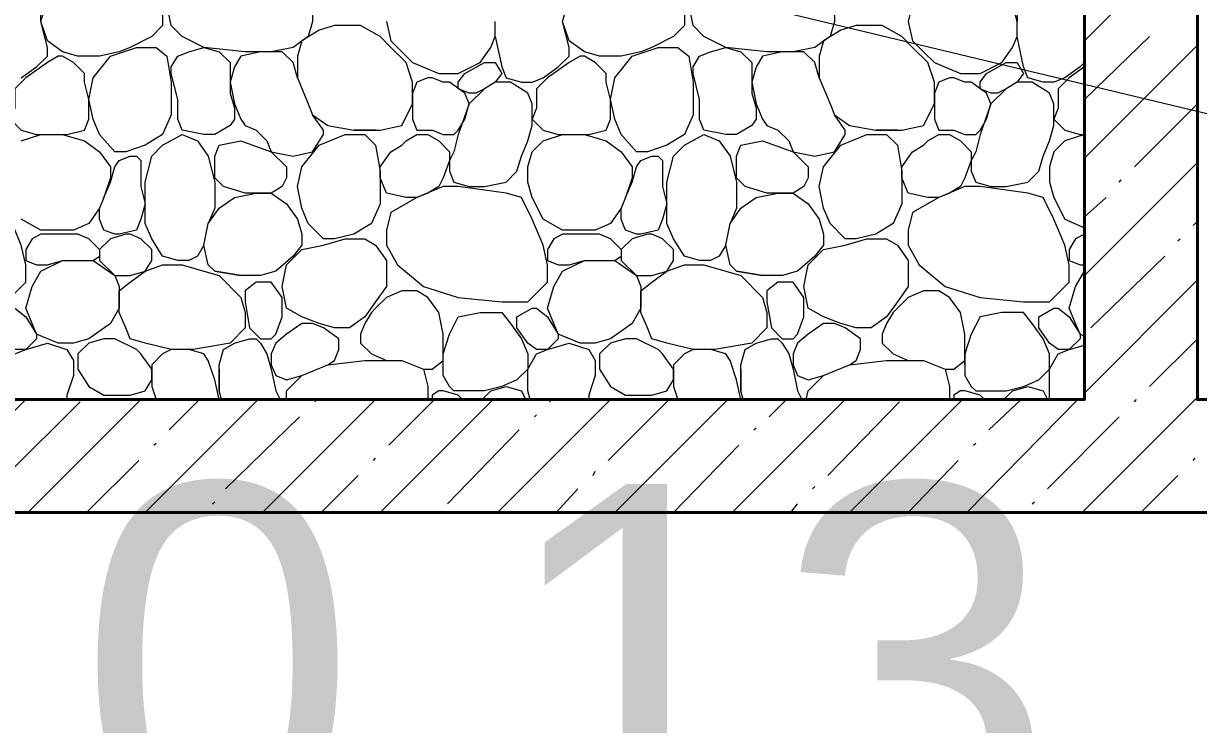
# Model space of a CAD drawing. Header units: millimetres. Extents: x -249154 to 415037, y -45458 to 354837.
# Drawn here: x -134628 to -132339, y 16717 to 18083 of the extents above; entities that cross this region are included whole.
import ezdxf

# ---------------------------------------------------------------- set-up
doc = ezdxf.new("R2010")
doc.units = ezdxf.units.MM
doc.styles.get("Standard").update_dxf_attribs({"font": 'arial.ttf'})

msp = doc.modelspace()

# ---------------------------------------------------------------- linework, layer by layer
at = {"lineweight": 40}
msp.add_lwpolyline([(-137004.9, 22675.7), (-129477, 22675.7), (-129477, 19273.9), (-135263.8, 19273.9), (-135484.1, 19273.9), (-135484.1, 15139.2), (-135581.5, 15139.2), (-135581.5, 14918.9), (-135263.8, 14918.9), (-135263.8, 15139.2), (-135263.8, 17130.3), (-131561.2, 17130.3), (-131561.2, 16732.1), (-131340.9, 16732.1), (-131340.9, 17130.3), (-131340.9, 17350.6), (-132340.7, 17350.6), (-132340.7, 19053.6), (-129256.7, 19053.6), (-129256.7, 19273.9), (-129256.7, 22675.7), (-127358.8, 22675.7), (-124503.5, 22675.7)], dxfattribs=at)
msp.add_lwpolyline([(-135263.8, 19053.6), (-132561, 19053.6), (-132561, 17350.6), (-135263.8, 17350.6)], close=True, dxfattribs=at)
at = {"lineweight": 30}
msp.add_lwpolyline([(-135263.8, 17350.6), (-132561, 17350.6), (-132561, 19053.6), (-135263.8, 19053.6)], close=True, dxfattribs=at)
at = {"lineweight": 9}
for points in [[(-134183.5, 18354.6), (-132205.2, 17880.2), (-131963.7, 17880.2)], [(-132561, 18049.6), (-132340.7, 18269.9)], [(-134632.6, 17977.6), (-134602.9, 17998.8), (-134581.8, 18020), (-134581.8, 18028.4), (-134581.8, 18036.9), (-134594.5, 18087.7), (-134594.5, 18130.1), (-134611.4, 18151.3), (-134632.6, 18159.8)], [(-134442, 18159.8), (-134391.1, 18151.3), (-134369.9, 18130.1), (-134357.2, 18100.4), (-134357.2, 18079.3), (-134378.4, 18058.1), (-134420.8, 18036.9), (-134442, 18028.4), (-134480.1, 18020), (-134522.4, 18020), (-134552.1, 18028.4), (-134581.8, 18049.6), (-134594.5, 18087.7), (-134581.8, 18130.1), (-134560.6, 18151.3), (-134522.4, 18159.8), (-134458.9, 18159.8)], [(-133425.2, 18159.8), (-133374.4, 18151.3), (-133353.2, 18130.1), (-133340.5, 18100.4), (-133340.5, 18079.3), (-133361.7, 18058.1), (-133404, 18036.9), (-133425.2, 18028.4), (-133463.4, 18020), (-133505.7, 18020), (-133535.4, 18028.4), (-133565, 18049.6), (-133577.7, 18087.7), (-133565, 18130.1), (-133543.8, 18151.3), (-133505.7, 18159.8), (-133442.2, 18159.8)], [(-132561, 18130.1), (-132578, 18151.3), (-132599.1, 18159.8), (-132620.3, 18159.8), (-132650, 18151.3), (-132671.2, 18138.6), (-132692.3, 18121.6), (-132692.3, 18087.7), (-132700.8, 18121.6), (-132730.5, 18138.6), (-132781.3, 18151.3), (-132815.2, 18151.3), (-132844.9, 18151.3), (-132874.5, 18138.6), (-132895.7, 18121.6), (-132904.2, 18087.7), (-132895.7, 18049.6), (-132874.5, 18028.4), (-132853.3, 18007.2), (-132802.5, 17986.1), (-132764.4, 17986.1), (-132722, 18007.2), (-132700.8, 18036.9), (-132692.3, 18058.1)], [(-133920.9, 18087.7), (-133912.4, 18049.6), (-133891.2, 18028.4), (-133870, 18007.2), (-133819.2, 17986.1), (-133781.1, 17986.1), (-133738.7, 18007.2), (-133717.5, 18036.9), (-133709.1, 18058.1), (-133696.4, 17998.8), (-133687.9, 17977.6), (-133658.2, 17969.1), (-133637, 17969.1), (-133615.9, 17977.6), (-133586.2, 17998.8), (-133565, 18020), (-133565, 18028.4), (-133565, 18036.9), (-133577.7, 18087.7)], [(-133709.1, 18058.1), (-133709.1, 18087.7)], [(-132561, 18007.2), (-132569.5, 17998.8), (-132599.1, 17977.6), (-132620.3, 17969.1), (-132641.5, 17969.1), (-132671.2, 17977.6), (-132679.6, 17998.8), (-132692.3, 18058.1), (-132692.3, 18087.7)], [(-132561, 17935.2), (-132433.9, 18058.1)], [(-134094.6, 17977.6), (-134103, 18007.2), (-134124.2, 18028.4), (-134166.6, 18028.4), (-134204.7, 18020), (-134217.4, 17998.8), (-134225.9, 17969.1), (-134217.4, 17926.8), (-134204.7, 17897.1), (-134196.2, 17884.4), (-134175.1, 17875.9), (-134153.9, 17854.7), (-134145.4, 17833.6), (-134103, 17825.1), (-134064.9, 17833.6), (-134043.7, 17867.4), (-134043.7, 17875.9), (-134064.9, 17905.6)], [(-133077.9, 17977.6), (-133086.3, 18007.2), (-133107.5, 18028.4), (-133149.9, 18028.4), (-133188, 18020), (-133200.7, 17998.8), (-133209.2, 17969.1), (-133200.7, 17926.8), (-133188, 17897.1), (-133179.5, 17884.4), (-133158.3, 17875.9), (-133137.2, 17854.7), (-133128.7, 17833.6), (-133086.3, 17825.1), (-133048.2, 17833.6), (-133027, 17867.4), (-133027, 17875.9), (-133048.2, 17905.6)], [(-132561, 17820.8), (-132340.7, 18041.1)], [(-132561, 17998.8), (-132590.7, 17977.6), (-132611.9, 17956.4), (-132611.9, 17918.3), (-132620.3, 17897.1), (-132599.1, 17875.9), (-132569.5, 17867.4), (-132561, 17867.4), (-132599.1, 17854.7), (-132620.3, 17833.6), (-132628.8, 17803.9), (-132628.8, 17774.2), (-132620.3, 17744.6), (-132599.1, 17702.2), (-132561, 17685.3)], [(-132463.6, 17803.9), (-132340.7, 17926.8)], [(-134632.6, 17854.7), (-134594.5, 17867.4), (-134552.1, 17867.4), (-134509.7, 17854.7), (-134480.1, 17833.6), (-134458.9, 17803.9), (-134458.9, 17782.7), (-134471.6, 17744.6), (-134458.9, 17774.2), (-134450.4, 17803.9), (-134442, 17816.6), (-134420.8, 17825.1), (-134408.1, 17825.1), (-134399.6, 17816.6), (-134399.6, 17765.8), (-134391.1, 17731.9), (-134399.6, 17702.2), (-134408.1, 17681), (-134442, 17672.6), (-134450.4, 17672.6), (-134471.6, 17681), (-134480.1, 17702.2), (-134480.1, 17723.4)], [(-134276.7, 17651.4), (-134289.4, 17630.2), (-134306.4, 17621.7), (-134327.6, 17621.7), (-134357.2, 17630.2), (-134378.4, 17664.1), (-134391.1, 17693.8), (-134391.1, 17723.4), (-134391.1, 17774.2), (-134378.4, 17825.1), (-134357.2, 17846.3), (-134319.1, 17867.4), (-134289.4, 17854.7), (-134268.3, 17825.1), (-134255.6, 17774.2), (-134255.6, 17723.4), (-134268.3, 17693.8)], [(-133942.1, 17875.9), (-133984.4, 17875.9)], [(-133454.9, 17744.6), (-133463.4, 17723.4), (-133484.5, 17693.8), (-133514.2, 17681), (-133577.7, 17681), (-133615.9, 17702.2), (-133637, 17744.6), (-133645.5, 17774.2), (-133645.5, 17803.9), (-133637, 17833.6), (-133615.9, 17854.7), (-133577.7, 17867.4), (-133535.4, 17867.4), (-133493, 17854.7), (-133463.4, 17833.6), (-133442.2, 17803.9), (-133442.2, 17782.7), (-133454.9, 17744.6), (-133442.2, 17774.2), (-133433.7, 17803.9), (-133425.2, 17816.6), (-133404, 17825.1), (-133391.3, 17825.1), (-133382.9, 17816.6), (-133382.9, 17765.8), (-133374.4, 17731.9), (-133382.9, 17702.2), (-133391.3, 17681), (-133425.2, 17672.6), (-133433.7, 17672.6), (-133454.9, 17681), (-133463.4, 17702.2), (-133463.4, 17723.4)], [(-133260, 17651.4), (-133272.7, 17630.2), (-133289.7, 17621.7), (-133310.8, 17621.7), (-133340.5, 17630.2), (-133361.7, 17664.1), (-133374.4, 17693.8), (-133374.4, 17723.4), (-133374.4, 17774.2), (-133361.7, 17825.1), (-133340.5, 17846.3), (-133302.4, 17867.4), (-133272.7, 17854.7), (-133251.5, 17825.1), (-133238.8, 17774.2), (-133238.8, 17723.4), (-133251.5, 17693.8)], [(-132925.3, 17875.9), (-132967.7, 17875.9)], [(-132561, 17592.1), (-132340.7, 17812.4)], [(-132493.2, 17774.2), (-132489, 17778.5)], [(-134255.6, 17600.6), (-134268.3, 17613.3), (-134276.7, 17651.4), (-134268.3, 17693.8), (-134247.1, 17723.4), (-134217.4, 17744.6), (-134175.1, 17753.1), (-134145.4, 17753.1), (-134115.8, 17731.9), (-134094.6, 17702.2), (-134086.1, 17672.6), (-134086.1, 17651.4), (-134103, 17630.2), (-134136.9, 17600.6), (-134166.6, 17592.1), (-134204.7, 17592.1), (-134255.6, 17600.6), (-134204.7, 17592.1)], [(-133238.8, 17600.6), (-133251.5, 17613.3), (-133260, 17651.4), (-133251.5, 17693.8), (-133230.4, 17723.4), (-133200.7, 17744.6), (-133158.3, 17753.1), (-133128.7, 17753.1), (-133099, 17731.9), (-133077.9, 17702.2), (-133069.4, 17672.6), (-133069.4, 17651.4), (-133086.3, 17630.2), (-133120.2, 17600.6), (-133149.9, 17592.1), (-133188, 17592.1), (-133238.8, 17600.6), (-133188, 17592.1)], [(-134471.6, 17744.6), (-134480.1, 17723.4), (-134501.3, 17693.8), (-134530.9, 17681), (-134594.5, 17681), (-134632.6, 17702.2)], [(-132561, 17706.5), (-132518.7, 17744.6)], [(-132349.2, 17689.5), (-132340.7, 17698)], [(-134480.1, 17642.9), (-134501.3, 17664.1), (-134522.4, 17672.6), (-134560.6, 17672.6), (-134594.5, 17672.6), (-134611.4, 17664.1), (-134624.1, 17642.9), (-134624.1, 17621.7), (-134602.9, 17613.3), (-134581.8, 17613.3), (-134552.1, 17621.7), (-134492.8, 17621.7), (-134480.1, 17630.2)], [(-133463.4, 17642.9), (-133484.5, 17664.1), (-133505.7, 17672.6), (-133543.8, 17672.6), (-133577.7, 17672.6), (-133594.7, 17664.1), (-133607.4, 17642.9), (-133607.4, 17621.7), (-133586.2, 17613.3), (-133565, 17613.3), (-133535.4, 17621.7), (-133476.1, 17621.7), (-133463.4, 17630.2)], [(-132561, 17672.6), (-132578, 17664.1), (-132590.7, 17642.9), (-132590.7, 17621.7), (-132569.5, 17613.3), (-132561, 17613.3)], [(-132378.9, 17659.9), (-132374.6, 17664.1)], [(-132548.3, 17490.4), (-132404.3, 17630.2)], [(-132561, 17473.5), (-132569.5, 17477.7), (-132578, 17498.9), (-132590.7, 17528.5), (-132578, 17570.9), (-132561, 17600.6)], [(-133810.7, 17418.4), (-133810.7, 17448), (-133810.7, 17477.7), (-133819.2, 17520.1), (-133840.4, 17549.7), (-133861.6, 17562.4), (-133891.2, 17562.4), (-133920.9, 17549.7), (-133942.1, 17528.5), (-133950.5, 17520.1), (-133963.2, 17498.9), (-133971.7, 17477.7), (-133971.7, 17460.8), (-133950.5, 17439.6), (-133920.9, 17426.9)], [(-132794, 17418.4), (-132794, 17448), (-132794, 17477.7), (-132802.5, 17520.1), (-132823.7, 17549.7), (-132844.9, 17562.4), (-132874.5, 17562.4), (-132904.2, 17549.7), (-132925.3, 17528.5), (-132933.8, 17520.1), (-132946.5, 17498.9), (-132955, 17477.7), (-132955, 17460.8), (-132933.8, 17439.6), (-132904.2, 17426.9)], [(-132561, 17363.3), (-132340.7, 17583.6)], [(-134645.3, 17528.5), (-134624.1, 17511.6), (-134602.9, 17477.7), (-134602.9, 17469.2), (-134624.1, 17448), (-134581.8, 17460.8), (-134543.6, 17448), (-134530.9, 17426.9), (-134530.9, 17397.2), (-134543.6, 17359.1), (-134543.6, 17350.6)], [(-133641.3, 17350.6), (-133645.5, 17367.6), (-133645.5, 17409.9), (-133666.7, 17388.7), (-133696.4, 17376), (-133730.2, 17367.6), (-133747.2, 17367.6), (-133789.6, 17367.6), (-133798, 17376), (-133810.7, 17397.2), (-133810.7, 17439.6), (-133798, 17477.7), (-133781.1, 17511.6), (-133738.7, 17520.1), (-133696.4, 17520.1), (-133679.4, 17498.9), (-133658.2, 17469.2), (-133645.5, 17439.6), (-133645.5, 17409.9), (-133628.6, 17439.6), (-133607.4, 17448), (-133628.6, 17448), (-133645.5, 17460.8), (-133666.7, 17490.4), (-133666.7, 17511.6), (-133637, 17528.5), (-133628.6, 17528.5), (-133607.4, 17511.6), (-133586.2, 17477.7), (-133586.2, 17469.2), (-133607.4, 17448), (-133565, 17460.8), (-133526.9, 17448), (-133514.2, 17426.9), (-133514.2, 17397.2), (-133526.9, 17359.1), (-133526.9, 17350.6)], [(-132628.8, 17350.6), (-132628.8, 17367.6), (-132628.8, 17409.9), (-132628.8, 17439.6), (-132641.5, 17469.2), (-132662.7, 17498.9), (-132679.6, 17520.1), (-132722, 17520.1), (-132764.4, 17511.6), (-132781.3, 17477.7), (-132794, 17439.6), (-132794, 17397.2), (-132781.3, 17376), (-132772.8, 17367.6), (-132730.5, 17367.6), (-132713.5, 17367.6), (-132679.6, 17376), (-132650, 17388.7), (-132628.8, 17409.9), (-132611.9, 17439.6), (-132590.7, 17448), (-132561, 17456.5)], [(-134035.3, 17418.4), (-134022.6, 17426.9), (-134014.1, 17448), (-134014.1, 17469.2), (-134043.7, 17490.4), (-134064.9, 17498.9), (-134086.1, 17498.9), (-134115.8, 17477.7), (-134136.9, 17460.8), (-134145.4, 17439.6), (-134145.4, 17418.4), (-134136.9, 17397.2), (-134115.8, 17388.7), (-134086.1, 17397.2)], [(-133018.5, 17418.4), (-133005.8, 17426.9), (-132997.4, 17448), (-132997.4, 17469.2), (-133027, 17490.4), (-133048.2, 17498.9), (-133069.4, 17498.9), (-133099, 17477.7), (-133120.2, 17460.8), (-133128.7, 17439.6), (-133128.7, 17418.4), (-133120.2, 17397.2), (-133099, 17388.7), (-133069.4, 17397.2)], [(-134645.3, 17439.6), (-134624.1, 17448), (-134645.3, 17448)], [(-134247.1, 17350.6), (-134255.6, 17388.7), (-134268.3, 17426.9), (-134276.7, 17439.6), (-134306.4, 17448), (-134340.3, 17448), (-134357.2, 17439.6), (-134378.4, 17418.4), (-134378.4, 17376), (-134369.9, 17350.6)], [(-134247.1, 17409.9), (-134247.1, 17367.6), (-134247.1, 17418.4), (-134238.6, 17448), (-134217.4, 17460.8), (-134187.8, 17469.2), (-134175.1, 17469.2), (-134166.6, 17460.8), (-134153.9, 17439.6), (-134145.4, 17409.9), (-134136.9, 17367.6), (-134128.5, 17350.6)], [(-133230.4, 17350.6), (-133238.8, 17388.7), (-133251.5, 17426.9), (-133260, 17439.6), (-133289.7, 17448), (-133323.6, 17448), (-133340.5, 17439.6), (-133361.7, 17418.4), (-133361.7, 17376), (-133353.2, 17350.6)], [(-133230.4, 17409.9), (-133230.4, 17367.6), (-133230.4, 17418.4), (-133221.9, 17448), (-133200.7, 17460.8), (-133171, 17469.2), (-133158.3, 17469.2), (-133149.9, 17460.8), (-133137.2, 17439.6), (-133128.7, 17409.9), (-133120.2, 17367.6), (-133111.7, 17350.6)], [(-132433.9, 17376), (-132340.7, 17469.2)], [(-134115.8, 17350.6), (-134115.8, 17367.6), (-134086.1, 17397.2), (-134035.3, 17418.4), (-133963.2, 17426.9), (-133891.2, 17426.9), (-133848.9, 17409.9), (-133831.9, 17409.9), (-133810.7, 17426.9)], [(-133103.3, 17350.6), (-133099, 17367.6), (-133069.4, 17397.2), (-133018.5, 17418.4), (-132946.5, 17426.9), (-132874.5, 17426.9), (-132832.1, 17409.9), (-132815.2, 17409.9), (-132794, 17426.9)], [(-133848.9, 17409.9), (-133840.4, 17376), (-133840.4, 17350.6)], [(-132832.1, 17409.9), (-132823.7, 17376), (-132823.7, 17350.6)], [(-134242.8, 17350.6), (-134247.1, 17367.6)], [(-133772.6, 17350.6), (-133781.1, 17359.1), (-133810.7, 17367.6), (-133819.2, 17367.6), (-133831.9, 17359.1), (-133831.9, 17350.6)], [(-133734.5, 17350.6), (-133717.5, 17367.6), (-133687.9, 17376), (-133658.2, 17367.6), (-133649.8, 17350.6)], [(-133226.1, 17350.6), (-133230.4, 17367.6)], [(-132755.9, 17350.6), (-132764.4, 17359.1), (-132794, 17367.6), (-132802.5, 17367.6), (-132815.2, 17359.1), (-132815.2, 17350.6)], [(-132717.8, 17350.6), (-132700.8, 17367.6), (-132671.2, 17376), (-132641.5, 17367.6), (-132633, 17350.6)], [(-134844.4, 17130.3), (-134624.1, 17350.6)], [(-134662.2, 17202.3), (-134518.2, 17346.4)], [(-134619.9, 17130.3), (-134399.6, 17350.6)], [(-134391.1, 17130.3), (-134170.8, 17350.6)], [(-134344.5, 17291.3), (-134285.2, 17350.6)], [(-134162.4, 17130.3), (-133942.1, 17350.6)], [(-134060.7, 17346.4), (-134056.4, 17350.6)], [(-133933.6, 17130.3), (-133713.3, 17350.6)], [(-133916.6, 17261.6), (-133827.7, 17350.6)], [(-133704.8, 17130.3), (-133484.5, 17350.6)], [(-133603.2, 17346.4), (-133598.9, 17350.6)], [(-133488.8, 17232), (-133370.2, 17350.6)], [(-133476.1, 17130.3), (-133255.8, 17350.6)], [(-133247.3, 17130.3), (-133027, 17350.6)], [(-133175.3, 17316.7), (-133141.4, 17350.6)], [(-133060.9, 17202.3), (-132921.1, 17346.4)], [(-133018.5, 17130.3), (-132798.3, 17350.6)], [(-132789.8, 17130.3), (-132573.7, 17350.6)], [(-132747.4, 17291.3), (-132683.9, 17350.6)], [(-132565.3, 17130.3), (-132345, 17350.6), (-132340.7, 17354.8)], [(-132463.6, 17346.4), (-132459.3, 17350.6)], [(-134234.4, 17176.9), (-134090.3, 17316.7)], [(-133632.8, 17316.7), (-133628.6, 17321)], [(-132633, 17176.9), (-132493.2, 17316.7)], [(-133802.3, 17147.3), (-133662.5, 17291.3)], [(-133204.9, 17291.3), (-133200.7, 17295.5)], [(-134374.2, 17261.6), (-134369.9, 17265.9)], [(-132777.1, 17261.6), (-132772.8, 17265.9)], [(-133361.7, 17130.3), (-133234.6, 17261.6)], [(-134505.5, 17130.3), (-134403.8, 17232)], [(-133946.3, 17232), (-133942.1, 17236.2)], [(-132904.2, 17130.3), (-132806.7, 17232)], [(-132349.2, 17232), (-132345, 17236.2)], [(-134048, 17130.3), (-133976, 17202.3)], [(-133518.4, 17202.3), (-133514.2, 17210.8)], [(-132450.9, 17130.3), (-132378.9, 17202.3)], [(-133590.4, 17130.3), (-133548.1, 17176.9)], [(-133090.6, 17176.9), (-133086.3, 17181.2)], [(-134259.8, 17147.3), (-134255.6, 17151.5)], [(-132662.7, 17147.3), (-132658.5, 17151.5)], [(-133132.9, 17130.3), (-133120.2, 17147.3)]]:
    msp.add_lwpolyline(points, dxfattribs=at)
for points in [[(-134196.2, 18028.4), (-134276.7, 18036.9), (-134319.1, 18058.1), (-134340.3, 18079.3), (-134348.8, 18121.6), (-134348.8, 18159.8), (-134340.3, 18202.1), (-134319.1, 18240.2), (-134297.9, 18261.4), (-134255.6, 18282.6), (-134225.9, 18282.6), (-134136.9, 18261.4), (-134094.6, 18231.8), (-134086.1, 18223.3), (-134064.9, 18172.5), (-134064.9, 18130.1), (-134064.9, 18087.7), (-134073.4, 18058.1), (-134103, 18036.9), (-134145.4, 18028.4)], [(-133179.5, 18028.4), (-133260, 18036.9), (-133302.4, 18058.1), (-133323.6, 18079.3), (-133332, 18121.6), (-133332, 18159.8), (-133323.6, 18202.1), (-133302.4, 18240.2), (-133281.2, 18261.4), (-133238.8, 18282.6), (-133209.2, 18282.6), (-133120.2, 18261.4), (-133077.9, 18231.8), (-133069.4, 18223.3), (-133048.2, 18172.5), (-133048.2, 18130.1), (-133048.2, 18087.7), (-133056.7, 18058.1), (-133086.3, 18036.9), (-133128.7, 18028.4)], [(-134064.9, 17905.6), (-134035.3, 17884.4), (-133984.4, 17875.9), (-133933.6, 17875.9), (-133891.2, 17884.4), (-133870, 17926.8), (-133870, 17969.1), (-133882.8, 18007.2), (-133912.4, 18036.9), (-133933.6, 18058.1), (-133971.7, 18079.3), (-134022.6, 18079.3), (-134052.2, 18070.8), (-134086.1, 18049.6), (-134094.6, 18020), (-134094.6, 17977.6), (-134073.4, 17926.8)], [(-133048.2, 17905.6), (-133018.5, 17884.4), (-132967.7, 17875.9), (-132916.9, 17875.9), (-132874.5, 17884.4), (-132853.3, 17926.8), (-132853.3, 17969.1), (-132866, 18007.2), (-132895.7, 18036.9), (-132916.9, 18058.1), (-132955, 18079.3), (-133005.8, 18079.3), (-133035.5, 18070.8), (-133069.4, 18049.6), (-133077.9, 18020), (-133077.9, 17977.6), (-133056.7, 17926.8)], [(-134480.1, 17867.4), (-134492.8, 17897.1), (-134501.3, 17935.2), (-134492.8, 17977.6), (-134458.9, 18020), (-134408.1, 18036.9), (-134369.9, 18036.9), (-134348.8, 18020), (-134340.3, 17969.1), (-134340.3, 17905.6), (-134357.2, 17867.4), (-134391.1, 17846.3), (-134429.2, 17833.6), (-134442, 17833.6), (-134450.4, 17833.6)], [(-134217.4, 17918.3), (-134217.4, 17897.1), (-134225.9, 17884.4), (-134255.6, 17867.4), (-134276.7, 17867.4), (-134319.1, 17875.9), (-134327.6, 17897.1), (-134327.6, 17935.2), (-134340.3, 17986.1), (-134340.3, 17998.8), (-134327.6, 18020), (-134306.4, 18028.4), (-134276.7, 18036.9), (-134247.1, 18028.4), (-134225.9, 18007.2), (-134225.9, 17986.1), (-134225.9, 17947.9)], [(-133463.4, 17867.4), (-133476.1, 17897.1), (-133484.5, 17935.2), (-133476.1, 17977.6), (-133442.2, 18020), (-133391.3, 18036.9), (-133353.2, 18036.9), (-133332, 18020), (-133323.6, 17969.1), (-133323.6, 17905.6), (-133340.5, 17867.4), (-133374.4, 17846.3), (-133412.5, 17833.6), (-133425.2, 17833.6), (-133433.7, 17833.6)], [(-133200.7, 17918.3), (-133200.7, 17897.1), (-133209.2, 17884.4), (-133238.8, 17867.4), (-133260, 17867.4), (-133302.4, 17875.9), (-133310.8, 17897.1), (-133310.8, 17935.2), (-133323.6, 17986.1), (-133323.6, 17998.8), (-133310.8, 18020), (-133289.7, 18028.4), (-133260, 18036.9), (-133230.4, 18028.4), (-133209.2, 18007.2), (-133209.2, 17986.1), (-133209.2, 17947.9)], [(-134581.8, 18007.2), (-134624.1, 17977.6), (-134645.3, 17956.4), (-134645.3, 17918.3), (-134653.8, 17897.1), (-134632.6, 17875.9), (-134602.9, 17867.4), (-134581.8, 17867.4), (-134543.6, 17867.4), (-134509.7, 17875.9), (-134501.3, 17897.1), (-134501.3, 17935.2), (-134509.7, 17969.1), (-134509.7, 17986.1), (-134530.9, 18007.2), (-134552.1, 18020), (-134560.6, 18020)], [(-133709.1, 17969.1), (-133730.2, 17956.4), (-133747.2, 17947.9), (-133759.9, 17947.9), (-133781.1, 17956.4), (-133781.1, 17969.1), (-133768.4, 17986.1), (-133730.2, 18007.2), (-133709.1, 18007.2), (-133696.4, 17986.1)], [(-133565, 18007.2), (-133607.4, 17977.6), (-133628.6, 17956.4), (-133628.6, 17918.3), (-133637, 17897.1), (-133615.9, 17875.9), (-133586.2, 17867.4), (-133565, 17867.4), (-133526.9, 17867.4), (-133493, 17875.9), (-133484.5, 17897.1), (-133484.5, 17935.2), (-133493, 17969.1), (-133493, 17986.1), (-133514.2, 18007.2), (-133535.4, 18020), (-133543.8, 18020)], [(-132692.3, 17969.1), (-132713.5, 17956.4), (-132730.5, 17947.9), (-132743.2, 17947.9), (-132764.4, 17956.4), (-132764.4, 17969.1), (-132751.7, 17986.1), (-132713.5, 18007.2), (-132692.3, 18007.2), (-132679.6, 17986.1)], [(-133645.5, 17854.7), (-133637, 17884.4), (-133637, 17926.8), (-133645.5, 17947.9), (-133679.4, 17969.1), (-133709.1, 17969.1), (-133730.2, 17956.4), (-133759.9, 17926.8), (-133768.4, 17947.9), (-133798, 17969.1), (-133810.7, 17969.1), (-133831.9, 17977.6), (-133840.4, 17977.6), (-133861.6, 17969.1), (-133870, 17947.9), (-133870, 17926.8), (-133870, 17897.1), (-133861.6, 17875.9), (-133831.9, 17875.9), (-133810.7, 17867.4), (-133798, 17867.4), (-133789.6, 17867.4), (-133781.1, 17875.9), (-133768.4, 17897.1), (-133759.9, 17926.8), (-133781.1, 17867.4), (-133789.6, 17833.6), (-133798, 17816.6), (-133798, 17795.4), (-133789.6, 17774.2), (-133759.9, 17765.8), (-133730.2, 17765.8), (-133687.9, 17774.2), (-133666.7, 17795.4), (-133658.2, 17825.1)], [(-132628.8, 17854.7), (-132620.3, 17884.4), (-132620.3, 17926.8), (-132628.8, 17947.9), (-132662.7, 17969.1), (-132692.3, 17969.1), (-132713.5, 17956.4), (-132743.2, 17926.8), (-132751.7, 17947.9), (-132781.3, 17969.1), (-132794, 17969.1), (-132815.2, 17977.6), (-132823.7, 17977.6), (-132844.9, 17969.1), (-132853.3, 17947.9), (-132853.3, 17926.8), (-132853.3, 17897.1), (-132844.9, 17875.9), (-132815.2, 17875.9), (-132794, 17867.4), (-132781.3, 17867.4), (-132772.8, 17867.4), (-132764.4, 17875.9), (-132751.7, 17897.1), (-132743.2, 17926.8), (-132764.4, 17867.4), (-132772.8, 17833.6), (-132781.3, 17816.6), (-132781.3, 17795.4), (-132772.8, 17774.2), (-132743.2, 17765.8), (-132713.5, 17765.8), (-132671.2, 17774.2), (-132650, 17795.4), (-132641.5, 17825.1)], [(-134073.4, 17693.8), (-134086.1, 17723.4), (-134094.6, 17765.8), (-134086.1, 17803.9), (-134052.2, 17846.3), (-134001.4, 17867.4), (-133963.2, 17867.4), (-133942.1, 17846.3), (-133933.6, 17795.4), (-133933.6, 17731.9), (-133950.5, 17693.8), (-133984.4, 17672.6), (-134022.6, 17664.1), (-134035.3, 17664.1), (-134043.7, 17664.1)], [(-133840.4, 17753.1), (-133861.6, 17744.6), (-133882.8, 17744.6), (-133920.9, 17753.1), (-133933.6, 17782.7), (-133933.6, 17803.9), (-133912.4, 17833.6), (-133891.2, 17846.3), (-133882.8, 17854.7), (-133861.6, 17867.4), (-133840.4, 17867.4), (-133819.2, 17854.7), (-133798, 17833.6), (-133798, 17816.6), (-133810.7, 17782.7), (-133819.2, 17765.8)], [(-133056.7, 17693.8), (-133069.4, 17723.4), (-133077.9, 17765.8), (-133069.4, 17803.9), (-133035.5, 17846.3), (-132984.7, 17867.4), (-132946.5, 17867.4), (-132925.3, 17846.3), (-132916.9, 17795.4), (-132916.9, 17731.9), (-132933.8, 17693.8), (-132967.7, 17672.6), (-133005.8, 17664.1), (-133018.5, 17664.1), (-133027, 17664.1)], [(-132823.7, 17753.1), (-132844.9, 17744.6), (-132866, 17744.6), (-132904.2, 17753.1), (-132916.9, 17782.7), (-132916.9, 17803.9), (-132895.7, 17833.6), (-132874.5, 17846.3), (-132866, 17854.7), (-132844.9, 17867.4), (-132823.7, 17867.4), (-132802.5, 17854.7), (-132781.3, 17833.6), (-132781.3, 17816.6), (-132794, 17782.7), (-132802.5, 17765.8)], [(-134145.4, 17833.6), (-134115.8, 17803.9), (-134115.8, 17782.7), (-134124.2, 17765.8), (-134145.4, 17753.1), (-134196.2, 17753.1), (-134238.6, 17765.8), (-134255.6, 17782.7), (-134255.6, 17825.1), (-134247.1, 17846.3), (-134204.7, 17854.7)], [(-133128.7, 17833.6), (-133099, 17803.9), (-133099, 17782.7), (-133107.5, 17765.8), (-133128.7, 17753.1), (-133179.5, 17753.1), (-133221.9, 17765.8), (-133238.8, 17782.7), (-133238.8, 17825.1), (-133230.4, 17846.3), (-133188, 17854.7)], [(-134937.6, 17681), (-134937.6, 17651.4), (-134916.4, 17613.3), (-134865.6, 17570.9), (-134797.8, 17549.7), (-134713.1, 17541.2), (-134662.2, 17541.2), (-134624.1, 17579.4), (-134624.1, 17613.3), (-134632.6, 17651.4), (-134653.8, 17702.2), (-134675, 17744.6), (-134704.6, 17753.1), (-134797.8, 17765.8), (-134827.5, 17765.8), (-134878.3, 17744.6), (-134929.1, 17714.9)], [(-133920.9, 17681), (-133920.9, 17651.4), (-133899.7, 17613.3), (-133848.9, 17570.9), (-133781.1, 17549.7), (-133696.4, 17541.2), (-133645.5, 17541.2), (-133607.4, 17579.4), (-133607.4, 17613.3), (-133615.9, 17651.4), (-133637, 17702.2), (-133658.2, 17744.6), (-133687.9, 17753.1), (-133781.1, 17765.8), (-133810.7, 17765.8), (-133861.6, 17744.6), (-133912.4, 17714.9)], [(-132904.2, 17681), (-132904.2, 17651.4), (-132883, 17613.3), (-132832.1, 17570.9), (-132764.4, 17549.7), (-132679.6, 17541.2), (-132628.8, 17541.2), (-132590.7, 17579.4), (-132590.7, 17613.3), (-132599.1, 17651.4), (-132620.3, 17702.2), (-132641.5, 17744.6), (-132671.2, 17753.1), (-132764.4, 17765.8), (-132794, 17765.8), (-132844.9, 17744.6), (-132895.7, 17714.9)], [(-134420.8, 17672.6), (-134429.2, 17672.6), (-134458.9, 17664.1), (-134480.1, 17642.9), (-134480.1, 17621.7), (-134450.4, 17592.1), (-134420.8, 17592.1), (-134391.1, 17600.6), (-134378.4, 17621.7), (-134378.4, 17642.9), (-134399.6, 17664.1)], [(-134086.1, 17642.9), (-134043.7, 17651.4), (-134001.4, 17664.1), (-133963.2, 17664.1), (-133942.1, 17651.4), (-133920.9, 17621.7), (-133920.9, 17600.6), (-133920.9, 17570.9), (-133942.1, 17541.2), (-133963.2, 17511.6), (-133992.9, 17490.4), (-134022.6, 17490.4), (-134052.2, 17498.9), (-134086.1, 17511.6), (-134115.8, 17528.5), (-134124.2, 17570.9), (-134115.8, 17613.3)], [(-133404, 17672.6), (-133412.5, 17672.6), (-133442.2, 17664.1), (-133463.4, 17642.9), (-133463.4, 17621.7), (-133433.7, 17592.1), (-133404, 17592.1), (-133374.4, 17600.6), (-133361.7, 17621.7), (-133361.7, 17642.9), (-133382.9, 17664.1)], [(-133069.4, 17642.9), (-133027, 17651.4), (-132984.7, 17664.1), (-132946.5, 17664.1), (-132925.3, 17651.4), (-132904.2, 17621.7), (-132904.2, 17600.6), (-132904.2, 17570.9), (-132925.3, 17541.2), (-132946.5, 17511.6), (-132976.2, 17490.4), (-133005.8, 17490.4), (-133035.5, 17498.9), (-133069.4, 17511.6), (-133099, 17528.5), (-133107.5, 17570.9), (-133099, 17613.3)], [(-134602.9, 17477.7), (-134611.4, 17498.9), (-134624.1, 17528.5), (-134611.4, 17570.9), (-134594.5, 17600.6), (-134552.1, 17621.7), (-134492.8, 17621.7), (-134450.4, 17592.1), (-134442, 17570.9), (-134442, 17528.5), (-134458.9, 17498.9), (-134501.3, 17469.2), (-134530.9, 17460.8), (-134560.6, 17460.8)], [(-134420.8, 17469.2), (-134429.2, 17490.4), (-134442, 17520.1), (-134442, 17562.4), (-134420.8, 17579.4), (-134391.1, 17600.6), (-134357.2, 17613.3), (-134319.1, 17613.3), (-134276.7, 17600.6), (-134247.1, 17592.1), (-134204.7, 17549.7), (-134196.2, 17520.1), (-134196.2, 17490.4), (-134225.9, 17460.8), (-134297.9, 17448), (-134340.3, 17448), (-134391.1, 17460.8)], [(-133586.2, 17477.7), (-133594.7, 17498.9), (-133607.4, 17528.5), (-133594.7, 17570.9), (-133577.7, 17600.6), (-133535.4, 17621.7), (-133476.1, 17621.7), (-133433.7, 17592.1), (-133425.2, 17570.9), (-133425.2, 17528.5), (-133442.2, 17498.9), (-133484.5, 17469.2), (-133514.2, 17460.8), (-133543.8, 17460.8)], [(-133404, 17469.2), (-133412.5, 17490.4), (-133425.2, 17520.1), (-133425.2, 17562.4), (-133404, 17579.4), (-133374.4, 17600.6), (-133340.5, 17613.3), (-133302.4, 17613.3), (-133260, 17600.6), (-133230.4, 17592.1), (-133188, 17549.7), (-133179.5, 17520.1), (-133179.5, 17490.4), (-133209.2, 17460.8), (-133281.2, 17448), (-133323.6, 17448), (-133374.4, 17460.8)], [(-134175.1, 17579.4), (-134196.2, 17562.4), (-134196.2, 17541.2), (-134187.8, 17490.4), (-134166.6, 17469.2), (-134145.4, 17469.2), (-134136.9, 17477.7), (-134124.2, 17511.6), (-134124.2, 17549.7), (-134145.4, 17579.4)], [(-133158.3, 17579.4), (-133179.5, 17562.4), (-133179.5, 17541.2), (-133171, 17490.4), (-133149.9, 17469.2), (-133128.7, 17469.2), (-133120.2, 17477.7), (-133107.5, 17511.6), (-133107.5, 17549.7), (-133128.7, 17579.4)], [(-132569.5, 17477.7), (-132569.5, 17469.2), (-132590.7, 17448), (-132611.9, 17448), (-132628.8, 17460.8), (-132650, 17490.4), (-132650, 17511.6), (-132620.3, 17528.5), (-132611.9, 17528.5), (-132590.7, 17511.6)], [(-134450.4, 17469.2), (-134471.6, 17469.2), (-134501.3, 17460.8), (-134522.4, 17439.6), (-134522.4, 17409.9), (-134501.3, 17376), (-134471.6, 17359.1), (-134420.8, 17359.1), (-134391.1, 17367.6), (-134378.4, 17388.7), (-134378.4, 17409.9), (-134399.6, 17439.6), (-134408.1, 17448)], [(-133433.7, 17469.2), (-133454.9, 17469.2), (-133484.5, 17460.8), (-133505.7, 17439.6), (-133505.7, 17409.9), (-133484.5, 17376), (-133454.9, 17359.1), (-133404, 17359.1), (-133374.4, 17367.6), (-133361.7, 17388.7), (-133361.7, 17409.9), (-133382.9, 17439.6), (-133391.3, 17448)]]:
    msp.add_lwpolyline(points, close=True, dxfattribs=at)

# ---------------------------------------------------------------- texts
at = {"insert": (-134522.1, 16831.2), "char_height": 700, "attachment_point": 4}
msp.add_mtext('0.13', dxfattribs=at)

doc.saveas('drawing.dxf')
